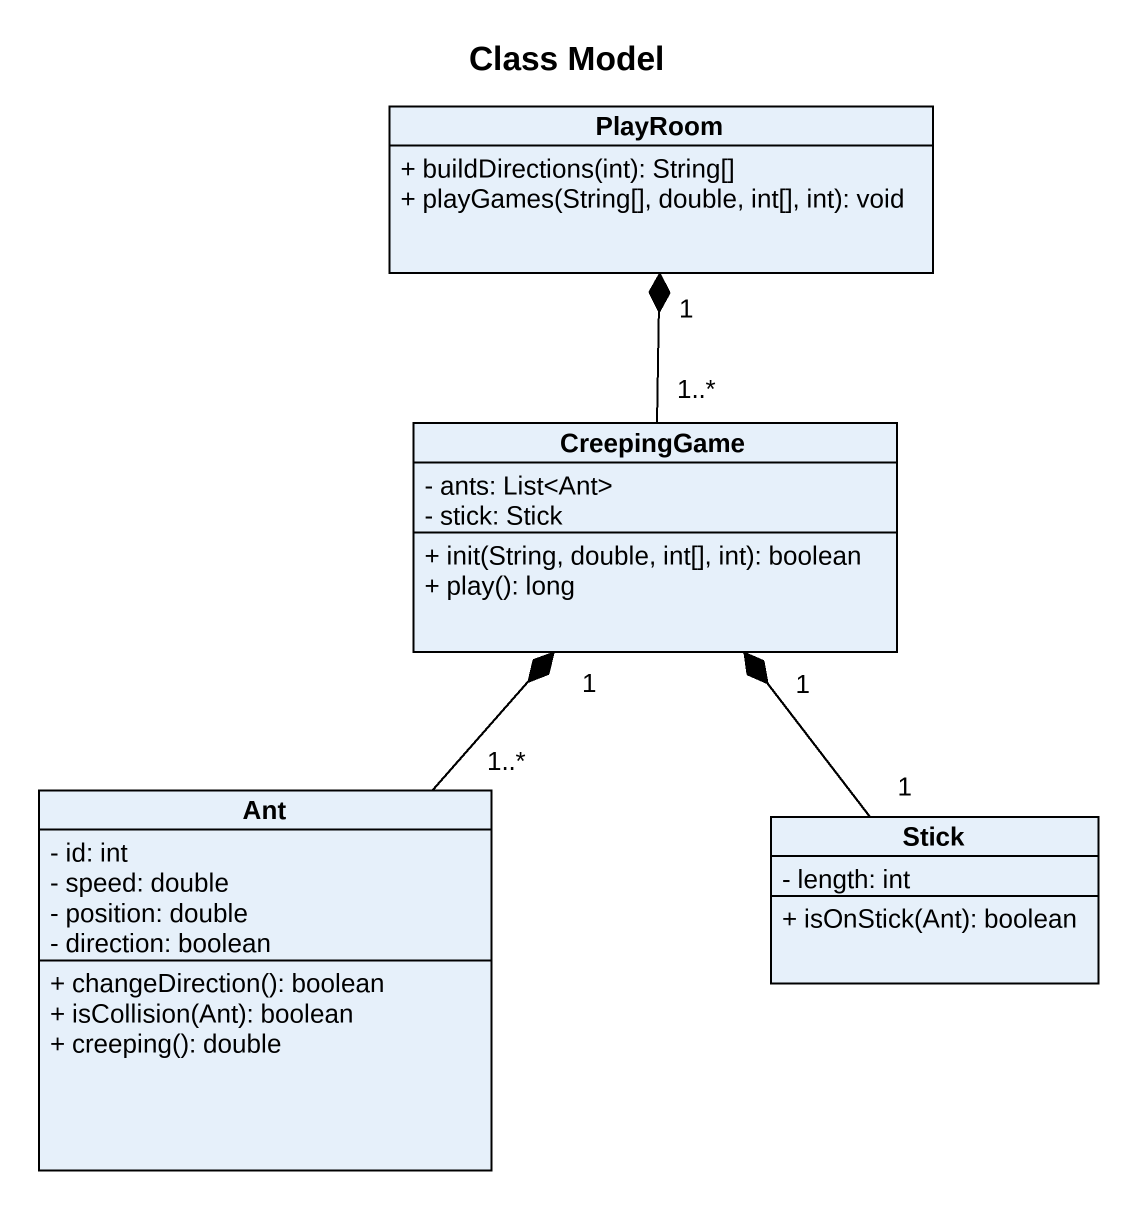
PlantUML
@startuml
title Class Model
hide circle
hide empty members
skinparam classAttributeIconSize 0
class PlayRoom {
  + buildDirections(int): String[]
  + playGames(String[], double, int[], int): void
}
class CreepingGame {
  - ants: List<Ant>
  - stick: Stick
  + init(String, double, int[], int): boolean
  + play(): long
}
class Ant {
  - id: int
  - speed: double
  - position: double
  - direction: boolean
  + changeDirection(): boolean
  + isCollision(Ant): boolean
  + creeping(): double
}
class Stick {
  - length: int
  + isOnStick(Ant): boolean
}
CreepingGame "1..*" -up-* "1" PlayRoom
Ant "1..*" -up-* "1" CreepingGame
Stick "1" -up-* "1" CreepingGame
@enduml
